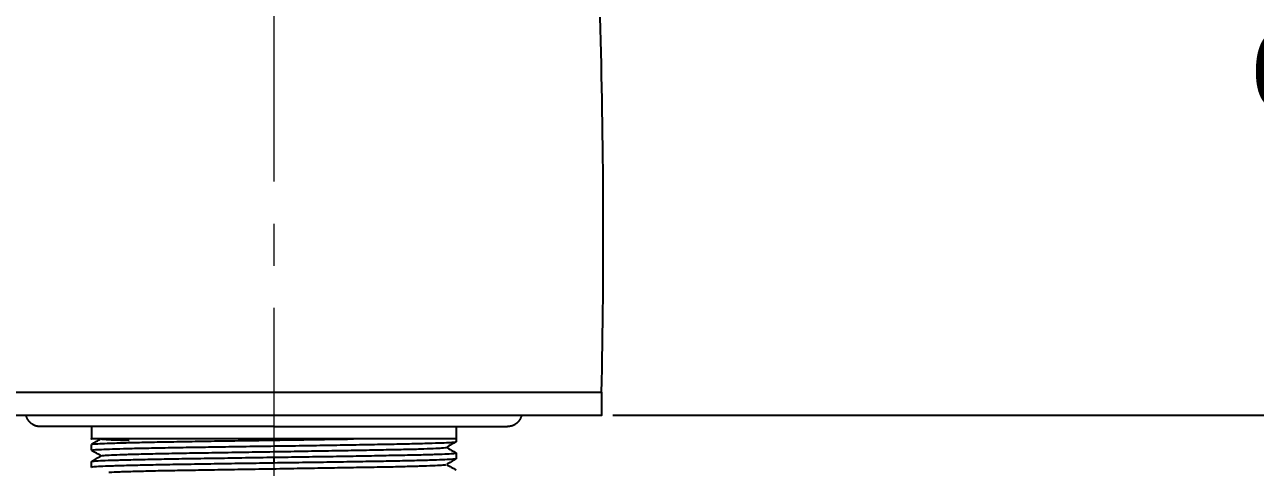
# Model space of a CAD drawing. Header units: inches. Extents: x 5290 to 5884, y -3043 to -2203.
# Drawn here: x 5346.6 to 5454.5, y -2875.2 to -2836.4 of the extents above; entities that cross this region are included whole.
import ezdxf

# ---------------------------------------------------------------- set-up
doc = ezdxf.new("R2010")
doc.units = ezdxf.units.IN
doc.header["$LTSCALE"] = 4.84
doc.header["$MEASUREMENT"] = 0
doc.header["$PDMODE"] = 3
doc.header["$PDSIZE"] = 0.3125
doc.linetypes.add('CENTERX2', pattern=[20.32, 12.7, -2.54, 2.54, -2.54])
doc.layers.get('0').update_dxf_attribs({"linetype": 'CONTINUOUS', "lineweight": 13})
doc.layers.get('Defpoints').update_dxf_attribs({"linetype": 'CONTINUOUS'})
doc.layers.add('CENTER', color=1, linetype='CENTERX2', lineweight=15)
doc.layers.add('DIM', color=3, linetype='CONTINUOUS', lineweight=9)
doc.styles.get("Standard").update_dxf_attribs({"font": 'arial.ttf'})
doc.dimstyles.new('사본 DIMSTYLE_1', dxfattribs={"dimtxt": 6, "dimasz": 6, "dimexe": 1, "dimexo": 1, "dimgap": 3, "dimtad": 1, "dimtih": 1, "dimtoh": 1, "dimdec": 1, "dimdsep": 46, "dimtxsty": 'Standard', "dimcen": 0, "dimclrd": 3, "dimclre": 3, "dimclrt": 4, "dimadec": 1, "dimazin": 0, "dimtp": 0.3, "dimtm": 0.3, "dimtfac": 1, "dimtdec": 1, "dimtofl": 0, "dimtmove": 0, "dimatfit": 3, "dimfxl": 1, "dimtolj": 1, "dimtzin": 0, "dimarcsym": 0})

# ---------------------------------------------------------------- blocks, each defined once
blk = doc.blocks.new('*D22')
at = {"layer": 'Defpoints', "color": 0, "transparency": 16777216}
for p in [(5451.83, -2810.12), (5397.18, -2870.62), (5463.59, -2870.62)]:
    blk.add_point(p, dxfattribs=at)
at = {"layer": 'DIM', "color": 3, "lineweight": -2, "transparency": 16777216}
for p, q in [((5452.83, -2810.12), (5464.59, -2810.12)), ((5463.59, -2817.12), (5463.59, -2833.8)), ((5463.59, -2863.62), (5463.59, -2846.95)), ((5398.18, -2870.62), (5464.59, -2870.62))]:
    blk.add_line(p, q, dxfattribs=at)
at = {"layer": 'DIM', "color": 3, "transparency": 16777216}
for points in [[(5462.42, -2817.12), (5464.75, -2817.12), (5463.59, -2810.12)], [(5462.42, -2863.62), (5464.75, -2863.62), (5463.59, -2870.62)]]:
    blk.add_solid(points, dxfattribs=at)
at = {"layer": 'DIM', "color": 4, "transparency": 16777216, "insert": (5463.59, -2840.37), "char_height": 7, "attachment_point": 5}
blk.add_mtext('\\A1;60.5', dxfattribs=at)

msp = doc.modelspace()

# ---------------------------------------------------------------- linework, layer by layer
at = {"lineweight": -3}
msp.add_arc((4752.8, -2854.69), 644.53, 358.76091, 1.68697, dxfattribs=at)
for points in [[(5368.43, -2868.62), (5339.68, -2868.62), (5339.68, -2868.62)], [(5397.18, -2868.62), (5397.18, -2868.62), (5368.43, -2868.62)], [(5339.68, -2870.62), (5339.68, -2870.62), (5368.43, -2870.62)], [(5368.43, -2870.62), (5397.18, -2870.62), (5397.18, -2870.62)]]:
    msp.add_rational_spline(points, [1, 0.707106781187, 1], degree=2, dxfattribs=at)
for points, degree in [([(5397.18, -2868.62), (5397.18, -2869.62), (5397.18, -2870.62)], 2), ([(5352.42, -2871.62), (5352.42, -2872.16), (5352.42, -2872.7)], 2), ([(5384.44, -2872.7), (5384.44, -2872.16), (5384.44, -2871.61)], 2), ([(5352.44, -2873.18), (5352.47, -2873.17), (5352.65, -2873.14), (5353.29, -2873.11), (5354.29, -2873.07), (5355.62, -2873.03), (5357.24, -2872.99), (5359.13, -2872.96), (5361.23, -2872.92), (5363.5, -2872.88), (5365.89, -2872.85), (5368.33, -2872.81), (5370.78, -2872.78), (5373.18, -2872.74), (5374.7, -2872.72), (5375.43, -2872.7)], 3), ([(5352.44, -2873.18), (5352.71, -2873.02), (5352.99, -2872.86), (5353.26, -2872.7)], 3), ([(5353.3, -2872.7), (5353.33, -2872.71), (5353.47, -2872.73), (5353.96, -2872.77), (5354.7, -2872.8), (5355.36, -2872.82), (5355.73, -2872.83)], 3), ([(5384.43, -2872.7), (5384.43, -2872.83), (5384.43, -2872.95)], 2), ([(5352.43, -2873.7), (5352.43, -2873.44), (5352.43, -2873.19)], 2), ([(5353.29, -2874.2), (5353, -2874.03), (5352.72, -2873.87), (5352.43, -2873.71)], 3), ([(5368.43, -2874.31), (5369.26, -2874.3), (5370.92, -2874.27), (5373.36, -2874.24), (5375.69, -2874.2), (5377.81, -2874.16), (5379.75, -2874.12), (5381.41, -2874.09), (5382.73, -2874.05), (5383.7, -2874.01), (5384.29, -2873.97), (5384.43, -2873.95), (5384.43, -2873.94)], 3), ([(5384.42, -2872.96), (5384.14, -2873.12), (5383.85, -2873.28), (5383.57, -2873.45)], 3), ([(5383.57, -2873.44), (5383.85, -2873.6), (5384.14, -2873.77), (5384.42, -2873.93)], 3), ([(5384.43, -2873.94), (5384.43, -2874.19), (5384.43, -2874.45)], 2), ([(5352.43, -2874.68), (5352.72, -2874.52), (5353, -2874.35), (5353.29, -2874.19)], 3), ([(5352.43, -2875.2), (5352.43, -2874.94), (5352.43, -2874.69)], 2), ([(5368.43, -2874.82), (5367.6, -2874.84), (5365.93, -2874.86), (5363.48, -2874.9), (5361.16, -2874.94), (5359.03, -2874.97), (5357.1, -2875.01), (5355.44, -2875.05), (5354.12, -2875.09), (5353.16, -2875.12), (5352.57, -2875.16), (5352.43, -2875.19), (5352.43, -2875.2)], 3), ([(5368.43, -2874.31), (5368.43, -2874.57), (5368.43, -2874.82)], 2), ([(5384.42, -2874.46), (5384.14, -2874.62), (5383.85, -2874.78), (5383.57, -2874.95)], 3), ([(5383.57, -2874.94), (5383.85, -2875.1), (5384.14, -2875.27), (5384.42, -2875.43)], 3)]:
    msp.add_open_spline(points, degree=degree, dxfattribs=at)
for points, weights, knots in [([(5347.93, -2871.62), (5347.41, -2871.62), (5347.05, -2871.26), (5346.78, -2870.99), (5346.7, -2870.62)], [1, 0.853553390593, 0.853553390593, 0.853553390593, 0.930688033363], [0, 0, 0, 1.035534, 1.035534, 1.787069, 1.787069, 1.787069]), ([(5390.15, -2870.62), (5390.08, -2870.99), (5389.81, -2871.26), (5389.45, -2871.62), (5388.93, -2871.62)], [0.930688033362, 0.853553390593, 0.853553390593, 0.853553390593, 1], [0.283999, 0.283999, 0.283999, 1.035534, 1.035534, 2.071068, 2.071068, 2.071068]), ([(5368.43, -2871.62), (5359.94, -2871.62), (5353.93, -2871.62), (5347.93, -2871.62), (5347.93, -2871.62)], [1, 0.853553390593, 0.853553390593, 0.853553390593, 1], [0, 0, 0, 16.982756, 16.982756, 33.965512, 33.965512, 33.965512]), ([(5368.43, -2871.62), (5376.92, -2871.62), (5382.93, -2871.62), (5388.93, -2871.62), (5388.93, -2871.62)], [1, 0.853553390593, 0.853553390593, 0.853553390593, 1], [0, 0, 0, 16.982756, 16.982756, 33.965512, 33.965512, 33.965512]), ([(5384.44, -2872.7), (5384.44, -2872.7), (5368.43, -2872.7), (5352.42, -2872.7), (5352.42, -2872.7)], [1, 0.707106781187, 1, 0.707106781187, 1], [0, 0, 0, 25.148449, 25.148449, 50.296898, 50.296898, 50.296898])]:
    msp.add_rational_spline(points, weights, degree=2, knots=knots, dxfattribs=at)
for points, knots in [([(5352.43, -2873.7), (5352.43, -2873.69), (5352.54, -2873.66), (5353.05, -2873.63), (5353.95, -2873.59), (5355.2, -2873.55), (5356.77, -2873.52), (5358.62, -2873.48), (5360.71, -2873.44), (5362.98, -2873.41), (5365.38, -2873.37), (5367.86, -2873.33), (5370.35, -2873.3), (5372.79, -2873.26), (5375.13, -2873.22), (5377.31, -2873.18), (5379.27, -2873.15), (5380.97, -2873.11), (5382.38, -2873.07), (5383.44, -2873.04), (5384.14, -2873), (5384.36, -2872.97), (5384.41, -2872.96)], [-67.00698, -67.00698, -67.00698, -67.00698, -64.800638, -62.308306, -59.815974, -57.323641, -54.831309, -52.338977, -49.846645, -47.354312, -44.86198, -42.369648, -39.877316, -37.384984, -34.892651, -32.400319, -29.907987, -27.415655, -24.923322, -22.43099, -19.938658, -17.446326, -17.446326, -17.446326, -17.446326]), ([(5353.29, -2874.19), (5353.31, -2874.17), (5353.48, -2874.15), (5354.13, -2874.11), (5355.15, -2874.07), (5356.53, -2874.03), (5358.23, -2873.99), (5360.2, -2873.95), (5362.38, -2873.92), (5364.72, -2873.88), (5367.14, -2873.84), (5369.61, -2873.8), (5372.06, -2873.76), (5374.4, -2873.72), (5376.6, -2873.68), (5378.56, -2873.64), (5380.25, -2873.61), (5381.66, -2873.57), (5382.7, -2873.53), (5383.37, -2873.49), (5383.55, -2873.46), (5383.57, -2873.45)], [276.221111, 276.221111, 276.221111, 276.221111, 278.62313, 281.088821, 283.554513, 286.020204, 288.485896, 290.951587, 293.417279, 295.88297, 298.348661, 300.814353, 303.280044, 305.745736, 308.211427, 310.677118, 313.14281, 315.608501, 318.074193, 320.539884, 323.005576, 323.005576, 323.005576, 323.005576]), ([(5352.43, -2874.68), (5352.45, -2874.67), (5352.6, -2874.65), (5353.15, -2874.61), (5354.11, -2874.57), (5355.44, -2874.54), (5357.1, -2874.5), (5359.03, -2874.46), (5361.15, -2874.42), (5363.46, -2874.39), (5365.93, -2874.35), (5367.6, -2874.32), (5368.43, -2874.31)], [-24.789588, -24.789588, -24.789588, -24.789588, -22.689597, -20.168531, -17.647464, -15.126398, -12.605332, -10.084265, -7.563199, -5.042133, -2.521066, 0, 0, 0, 0]), ([(5353.96, -2875.62), (5353.97, -2875.62), (5354.24, -2875.61), (5354.88, -2875.58), (5356.18, -2875.54), (5357.79, -2875.5), (5359.7, -2875.46), (5361.79, -2875.43), (5364.07, -2875.39), (5366.49, -2875.35), (5368.95, -2875.31), (5371.41, -2875.27), (5373.76, -2875.23), (5375.98, -2875.19), (5378.01, -2875.16), (5379.79, -2875.12), (5381.27, -2875.08), (5382.42, -2875.04), (5383.2, -2875), (5383.46, -2874.98), (5383.53, -2874.96)], [184.767955, 184.767955, 184.767955, 184.767955, 184.926856, 187.392548, 189.858239, 192.32393, 194.789622, 197.255313, 199.721005, 202.186696, 204.652388, 207.118079, 209.58377, 212.049462, 214.515153, 216.980845, 219.446536, 221.912227, 224.377919, 226.84361, 226.84361, 226.84361, 226.84361]), ([(5384.42, -2874.46), (5384.41, -2874.47), (5384.26, -2874.49), (5383.7, -2874.52), (5382.75, -2874.56), (5381.42, -2874.6), (5379.75, -2874.64), (5377.83, -2874.68), (5375.71, -2874.71), (5373.4, -2874.75), (5370.94, -2874.79), (5369.26, -2874.81), (5368.43, -2874.82)], [-24.807474, -24.807474, -24.807474, -24.807474, -22.689591, -20.168525, -17.647459, -15.126394, -12.605328, -10.084263, -7.563197, -5.042131, -2.521066, 0, 0, 0, 0])]:
    msp.add_open_spline(points, degree=3, knots=knots, dxfattribs=at)
at = {"layer": 'CENTER', "ltscale": 0.3}
msp.add_line((5368.43, -2359.62), (5368.43, -2962.82), dxfattribs=at)

# ---------------------------------------------------------------- dimensions: what is measured, and where the dimension line sits
at = {"layer": 'DIM', "color": 6}
dim = msp.add_linear_dim(base=(5463.59, -2870.62), p1=(5451.83, -2810.12), p2=(5397.18, -2870.62), angle=90, dimstyle='사본 DIMSTYLE_1', override={"dimtxt": 7, "dimasz": 7}, dxfattribs=at)
dim.commit()
dim.dimension.update_dxf_attribs({"geometry": '*D22', "text_midpoint": (5463.59, -2840.37)})

doc.saveas('drawing.dxf')
